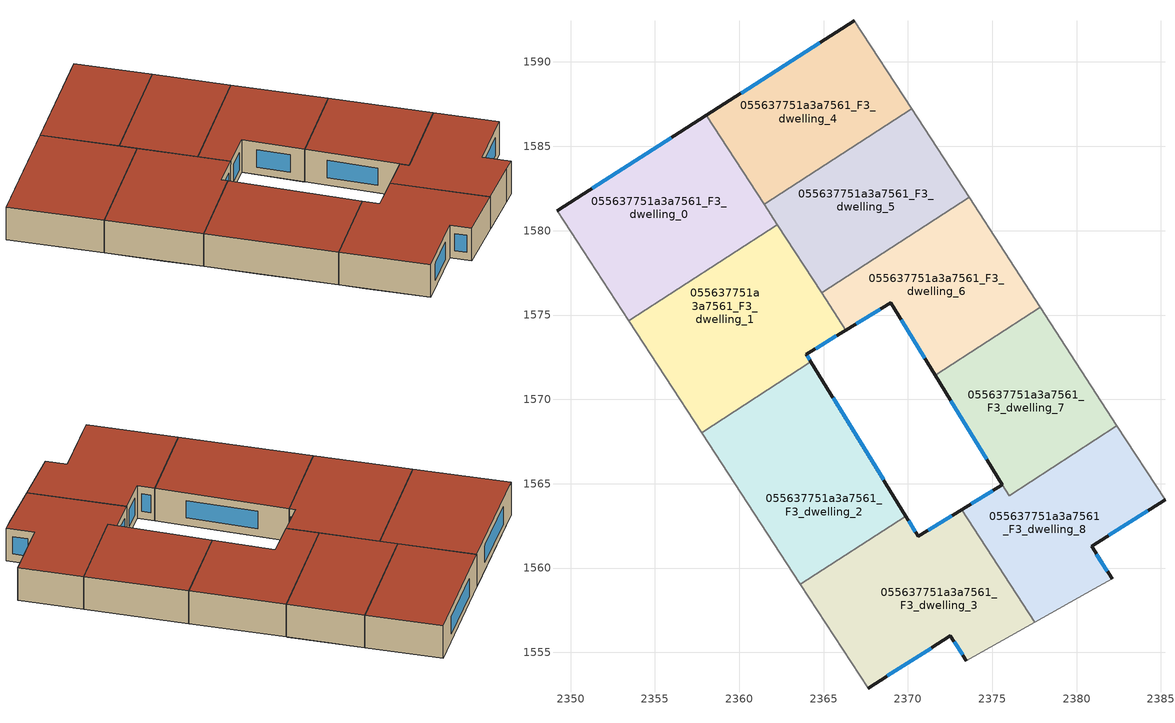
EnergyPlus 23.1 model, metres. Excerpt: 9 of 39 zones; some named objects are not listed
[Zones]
055637751a3a7561_F3_dwelling_0
 floor to 055637751a3a7561_F2_dwelling_8 (EU_floor_Construction): 2357.97,1586.79 2361.36,1581.55 2352.64,1575.91 2349.2,1581.2 z9
 floor to 055637751a3a7561_F2_dwelling_6 (EU_floor_Construction): 2361.41,1581.59 2362.23,1580.34 2353.46,1574.66 2352.64,1575.91 z9
 floor to 055637751a3a7561_F2_dwelling_9 (EU_floor_Construction): 2358.05,1586.84 2361.44,1581.61 2361.36,1581.55 2357.97,1586.79 z9
 floor to 055637751a3a7561_F2_dwelling_7 (EU_floor_Construction): 2361.44,1581.61 2362.26,1580.36 2362.23,1580.34 2361.41,1581.59 z9
 wall outside (EU_wall_Construction): 2358.05,1586.84 2349.2,1581.2 z9:12
 wall to 055637751a3a7561_F3_dwelling_1 (EU_wall_Construction): 2353.46,1574.66 2362.26,1580.36 z9:12
 wall adiabatic (EU_wall_Construction): 2349.2,1581.2 2353.46,1574.66 z9:12
 wall to 055637751a3a7561_F3_dwelling_4 (EU_wall_Construction): 2361.48,1581.56 2358.05,1586.84 z9:12
 wall to 055637751a3a7561_F3_dwelling_5 (EU_wall_Construction): 2362.26,1580.36 2361.48,1581.56 z9:12
 window (EU_Window_Construction): 2355.97,1585.52 2351.28,1582.52 z9.7:11.3
 roof outside (EU_roof_Construction): 2362.26,1580.36 2358.05,1586.84 2349.2,1581.2 2353.46,1574.66 z12
055637751a3a7561_F3_dwelling_1
 floor to 055637751a3a7561_F2_dwelling_4 (EU_floor_Construction): 2364.6,1576.22 2366.08,1573.95 2363.98,1572.68 2364.26,1572.24 2357.77,1568.03 2356.05,1570.68 z9
 floor to 055637751a3a7561_F2_dwelling_5 (EU_floor_Construction): 2364.84,1576.38 2366.31,1574.1 2366.08,1573.95 2364.6,1576.22 z9
 floor adiabatic (EU_floor_Construction): 2362.26,1580.36 2364.84,1576.38 2356.05,1570.68 2353.46,1574.66 z9
 wall outside (EU_wall_Construction): 2364.26,1572.24 2363.98,1572.68 2366.31,1574.1 z9:12
 wall to 055637751a3a7561_F3_dwelling_2 (EU_wall_Construction): 2357.77,1568.03 2364.26,1572.24 z9:12
 wall adiabatic (EU_wall_Construction): 2353.46,1574.66 2357.77,1568.03 z9:12
 wall to 055637751a3a7561_F3_dwelling_5 (EU_wall_Construction): 2364.88,1576.31 2362.26,1580.36 z9:12
 wall to 055637751a3a7561_F3_dwelling_6 (EU_wall_Construction): 2366.31,1574.1 2364.88,1576.31 z9:12
 window (EU_Window_Construction): 2364.53,1573.01 2365.77,1573.77 / 2364.19,1572.34 2364.05,1572.58 z9.7:11.3
 roof outside (EU_roof_Construction): 2364.26,1572.24 2363.98,1572.68 2366.31,1574.1 2362.26,1580.36 2353.46,1574.66 2357.77,1568.03 z12
055637751a3a7561_F3_dwelling_2
 floor to 055637751a3a7561_F2_dwelling_4 (EU_floor_Construction): 2364.26,1572.24 2366.59,1568.43 2360.2,1564.29 2357.77,1568.03 z9
 floor adiabatic (EU_floor_Construction): 2366.59,1568.43 2369.87,1563.08 2363.63,1559.03 2360.2,1564.29 z9
 wall outside (EU_wall_Construction): 2369.87,1563.08 2364.26,1572.24 z9:12
 wall to 055637751a3a7561_F3_dwelling_3 (EU_wall_Construction): 2363.63,1559.03 2369.87,1563.08 z9:12
 wall adiabatic (EU_wall_Construction): 2357.77,1568.03 2363.63,1559.03 z9:12
 window (EU_Window_Construction): 2368.55,1565.23 2365.57,1570.09 z9.7:11.3
 roof outside (EU_roof_Construction): 2369.87,1563.08 2364.26,1572.24 2357.77,1568.03 2363.63,1559.03 z12
055637751a3a7561_F3_dwelling_3
 floor to 055637751a3a7561_F2_dwelling_0 (EU_floor_Construction): 2373.21,1563.47 2377.53,1556.8 2373.46,1554.52 2372.52,1555.98 2367.64,1552.87 2364.8,1557.23 2370.99,1561.25 2370.6,1561.88 z9
 floor to 055637751a3a7561_F2_dwelling_2 (EU_floor_Construction): 2369.87,1563.08 2370.99,1561.25 2364.8,1557.23 2363.63,1559.03 z9
 wall outside (EU_wall_Construction): 2373.21,1563.47 2370.6,1561.88 2369.87,1563.08 / 2367.64,1552.87 2372.52,1555.98 2373.46,1554.52 z9:12
 wall to 055637751a3a7561_F3_dwelling_8 (EU_wall_Construction): 2377.53,1556.8 2373.21,1563.47 z9:12
 wall adiabatic (EU_wall_Construction): 2373.46,1554.52 2377.53,1556.8 / 2363.63,1559.03 2367.64,1552.87 z9:12
 window (EU_Window_Construction): 2370.43,1562.16 2370.05,1562.8 / 2372.59,1563.1 2371.22,1562.26 / 2372.74,1555.63 2373.24,1554.86 / 2368.79,1553.6 2371.38,1555.25 z9.7:11.3
 roof outside (EU_roof_Construction): 2377.53,1556.8 2373.21,1563.47 2370.6,1561.88 2369.87,1563.08 2363.63,1559.03 2367.64,1552.87 2372.52,1555.98 2373.46,1554.52 z12
055637751a3a7561_F3_dwelling_4
 floor to 055637751a3a7561_F2_dwelling_9 (EU_floor_Construction): 2366.83,1592.45 2370.18,1587.28 2361.44,1581.61 2358.05,1586.84 z9
 floor to 055637751a3a7561_F2_dwelling_7 (EU_floor_Construction): 2370.18,1587.28 2370.22,1587.22 2361.48,1581.56 2361.45,1581.61 z9
 wall outside (EU_wall_Construction): 2366.83,1592.45 2358.05,1586.84 z9:12
 wall to 055637751a3a7561_F3_dwelling_5 (EU_wall_Construction): 2361.48,1581.56 2370.22,1587.22 z9:12
 wall adiabatic (EU_wall_Construction): 2370.22,1587.22 2366.83,1592.45 z9:12
 window (EU_Window_Construction): 2364.77,1591.13 2360.11,1588.16 z9.7:11.3
 roof outside (EU_roof_Construction): 2370.22,1587.22 2366.83,1592.45 2358.05,1586.84 2361.48,1581.56 z12
055637751a3a7561_F3_dwelling_5
 floor to 055637751a3a7561_F2_dwelling_7 (EU_floor_Construction): 2370.22,1587.22 2373.58,1582.04 2364.84,1576.38 2361.48,1581.56 z9
 floor to 055637751a3a7561_F2_dwelling_5 (EU_floor_Construction): 2373.58,1582.04 2373.62,1581.97 2364.88,1576.31 2364.84,1576.38 z9
 wall adiabatic (EU_wall_Construction): 2373.62,1581.97 2370.22,1587.22 z9:12
 wall to 055637751a3a7561_F3_dwelling_6 (EU_wall_Construction): 2364.88,1576.31 2373.62,1581.97 z9:12
 roof outside (EU_roof_Construction): 2373.62,1581.97 2370.22,1587.22 2361.48,1581.56 2364.88,1576.31 z12
055637751a3a7561_F3_dwelling_6
 floor to 055637751a3a7561_F2_dwelling_5 (EU_floor_Construction): 2373.62,1581.97 2377.72,1575.65 2371.5,1571.62 2368.98,1575.72 2366.31,1574.1 2364.88,1576.31 z9
 floor to 055637751a3a7561_F2_dwelling_3 (EU_floor_Construction): 2377.72,1575.65 2377.84,1575.46 2371.61,1571.43 2371.5,1571.62 z9
 wall outside (EU_wall_Construction): 2366.31,1574.1 2368.98,1575.72 2371.61,1571.43 z9:12
 wall adiabatic (EU_wall_Construction): 2377.84,1575.46 2373.62,1581.97 z9:12
 wall to 055637751a3a7561_F3_dwelling_7 (EU_wall_Construction): 2371.61,1571.43 2377.84,1575.46 z9:12
 window (EU_Window_Construction): 2369.6,1574.72 2371,1572.44 / 2366.94,1574.48 2368.35,1575.34 z9.7:11.3
 roof outside (EU_roof_Construction): 2377.84,1575.46 2373.62,1581.97 2364.88,1576.31 2366.31,1574.1 2368.98,1575.72 2371.61,1571.43 z12
055637751a3a7561_F3_dwelling_7
 floor adiabatic (EU_floor_Construction): 2377.84,1575.46 2382.39,1568.44 2375.99,1564.29 2371.61,1571.43 z9
 wall outside (EU_wall_Construction): 2371.61,1571.43 2375.6,1564.93 z9:12
 wall adiabatic (EU_wall_Construction): 2382.39,1568.44 2377.84,1575.46 z9:12
 wall to 055637751a3a7561_F3_dwelling_8 (EU_wall_Construction): 2375.6,1564.93 2375.99,1564.29 2382.39,1568.44 z9:12
 window (EU_Window_Construction): 2372.55,1569.9 2374.66,1566.46 z9.7:11.3
 roof outside (EU_roof_Construction): 2382.39,1568.44 2377.84,1575.46 2371.61,1571.43 2375.99,1564.29 z12
055637751a3a7561_F3_dwelling_8
 floor to 055637751a3a7561_F2_dwelling_1 (EU_floor_Construction): 2382.39,1568.44 2385.24,1564.05 2380.89,1561.29 2382.12,1559.35 2381.05,1558.77 2377.74,1556.91 2373.41,1563.59 2375.6,1564.93 2375.99,1564.29 z9
 floor adiabatic (EU_floor_Construction): 2373.41,1563.59 2377.74,1556.91 2377.53,1556.8 2373.21,1563.47 z9
 wall outside (EU_wall_Construction): 2375.6,1564.93 2373.21,1563.47 / 2382.12,1559.35 2380.89,1561.29 2385.24,1564.05 z9:12
 wall adiabatic (EU_wall_Construction): 2385.24,1564.05 2382.39,1568.44 / 2377.53,1556.8 2381.05,1558.77 2382.12,1559.35 z9:12
 window (EU_Window_Construction): 2375.04,1564.59 2373.77,1563.81 / 2381.91,1561.93 2384.22,1563.4 / 2381.83,1559.81 2381.18,1560.83 z9.7:11.3
 roof outside (EU_roof_Construction): 2382.12,1559.35 2380.89,1561.29 2385.24,1564.05 2382.39,1568.44 2375.99,1564.29 2375.6,1564.93 2373.21,1563.47 2377.53,1556.8 2381.05,1558.77 z12
[Building]
EU S2 Campaign: North Axis=0; Terrain=City; Solar Distribution=FullExterior
[Site:Location]
Budapest.Ferenc.Liszt.Intl.AP: Latitude=47.437; Longitude=19.256; Time Zone=1; Elevation=185
[SizingPeriod:WeatherFileDays]
AnnualSizingPeriod: Begin Month=1; Begin Day of Month=1; End Month=12; End Day of Month=31; Day of Week for Start Day=Monday; Use Weather File Daylight Saving Period=No; Use Weather File Rain and Snow Indicators=No
[MATERIAL]
EU_InternalMass_Material: Roughness=MediumRough; Thickness=0.1; Conductivity=1; Density=1800; Specific Heat=900; Thermal Absorptance=0.9; Solar Absorptance=0.7; Visible Absorptance=0.7
[MATERIAL:NOMASS] Roughness=MediumRough; Thermal Absorptance=0.9; Solar Absorptance=0.7; Visible Absorptance=0.7
Name | Thermal Resistance
EU_wall_NoMass | 0.832559
EU_roof_NoMass | 1.39638
EU_floor_NoMass | 0.872794
[WINDOWMATERIAL:SIMPLEGLAZINGSYSTEM]
EU_Window_SimpleGlazing: UFactor=2.79869; Solar Heat Gain Coefficient=0.75; Visible Transmittance=0.75
[CONSTRUCTION]
EU_wall_Construction: EU_wall_NoMass
EU_roof_Construction: EU_roof_NoMass
EU_floor_Construction: EU_floor_NoMass
EU_Window_Construction: EU_Window_SimpleGlazing
EU_InternalMass_Construction: EU_InternalMass_Material
[ZONE] Type=1; Multiplier=1; Ceiling Height=autocalculate; Floor Area=autocalculate; Part of Total Floor Area=Yes
Name | Volume
055637751a3a7561_F3_dwelling_0; 055637751a3a7561_F3_dwelling_1 | 244.471
055637751a3a7561_F3_dwelling_2 | 244.465
055637751a3a7561_F3_dwelling_3 | 244.489
055637751a3a7561_F3_dwelling_4 | 195.593
055637751a3a7561_F3_dwelling_5 | 195.579
055637751a3a7561_F3_dwelling_6 | 195.612
055637751a3a7561_F3_dwelling_7 | 188.949
055637751a3a7561_F3_dwelling_8 | 202.228
[INTERNALMASS] Construction=EU_InternalMass_Construction
Name | Zone or ZoneList | Surface Area
055637751a3a7561_F3_dwelling_0_EU_InternalMass | 055637751a3a7561_F3_dwelling_0 | 81.4905
055637751a3a7561_F3_dwelling_1_EU_InternalMass | 055637751a3a7561_F3_dwelling_1 | 81.4904
055637751a3a7561_F3_dwelling_2_EU_InternalMass | 055637751a3a7561_F3_dwelling_2 | 81.4883
055637751a3a7561_F3_dwelling_3_EU_InternalMass | 055637751a3a7561_F3_dwelling_3 | 81.4962
055637751a3a7561_F3_dwelling_4_EU_InternalMass | 055637751a3a7561_F3_dwelling_4 | 65.1977
055637751a3a7561_F3_dwelling_5_EU_InternalMass | 055637751a3a7561_F3_dwelling_5 | 65.1949
055637751a3a7561_F3_dwelling_6_EU_InternalMass | 055637751a3a7561_F3_dwelling_6 | 65.204
055637751a3a7561_F3_dwelling_7_EU_InternalMass | 055637751a3a7561_F3_dwelling_7 | 62.985
055637751a3a7561_F3_dwelling_8_EU_InternalMass | 055637751a3a7561_F3_dwelling_8 | 67.4109
[OTHEREQUIPMENT] Fuel Type=Electricity; Design Level Calculation Method=Watts/Area; Power per Zone Floor Area=1; Fraction Latent=0; Fraction Radiant=0; Fraction Lost=0; Carbon Dioxide Generation Rate=0; EndUse Subcategory=EU_Step8_InternalGains
Name | Zone or ZoneList or Space or SpaceList | Schedule
EU_Step8_InternalGain_055637751a3a7561_F3_dwelling_0_f000 | 055637751a3a7561_F3_dwelling_0 | EU_Step8_GainSchedule_055637751a3a7561_F3_dwelling_0_f000
EU_Step8_InternalGain_055637751a3a7561_F3_dwelling_1_f000 | 055637751a3a7561_F3_dwelling_1 | EU_Step8_GainSchedule_055637751a3a7561_F3_dwelling_1_f000
EU_Step8_InternalGain_055637751a3a7561_F3_dwelling_2_f000 | 055637751a3a7561_F3_dwelling_2 | EU_Step8_GainSchedule_055637751a3a7561_F3_dwelling_2_f000
EU_Step8_InternalGain_055637751a3a7561_F3_dwelling_3_f000 | 055637751a3a7561_F3_dwelling_3 | EU_Step8_GainSchedule_055637751a3a7561_F3_dwelling_3_f000
EU_Step8_InternalGain_055637751a3a7561_F3_dwelling_4_f000 | 055637751a3a7561_F3_dwelling_4 | EU_Step8_GainSchedule_055637751a3a7561_F3_dwelling_4_f000
EU_Step8_InternalGain_055637751a3a7561_F3_dwelling_5_f000 | 055637751a3a7561_F3_dwelling_5 | EU_Step8_GainSchedule_055637751a3a7561_F3_dwelling_5_f000
EU_Step8_InternalGain_055637751a3a7561_F3_dwelling_6_f000 | 055637751a3a7561_F3_dwelling_6 | EU_Step8_GainSchedule_055637751a3a7561_F3_dwelling_6_f000
EU_Step8_InternalGain_055637751a3a7561_F3_dwelling_7_f000 | 055637751a3a7561_F3_dwelling_7 | EU_Step8_GainSchedule_055637751a3a7561_F3_dwelling_7_f000
EU_Step8_InternalGain_055637751a3a7561_F3_dwelling_8_f000 | 055637751a3a7561_F3_dwelling_8 | EU_Step8_GainSchedule_055637751a3a7561_F3_dwelling_8_f000
[ZONEVENTILATION:DESIGNFLOWRATE] Schedule=EU_AlwaysOn; Design Flow Rate Calculation Method=AirChanges/Hour; Air Changes per Hour=0.475469; Ventilation Type=Natural; Fan Pressure Rise=0; Fan Total Efficiency=1; Constant Term Coefficient=1; Temperature Term Coefficient=0; Velocity Term Coefficient=0; Velocity Squared Term Coefficient=0; Minimum Indoor Temperature=-100; Maximum Indoor Temperature=100; Delta Temperature=-100; Minimum Outdoor Temperature=-100; Maximum Outdoor Temperature=100; Maximum Wind Speed=40
Name | Zone or ZoneList or Space or SpaceList
EU_ConstantAir_055637751a3a7561_F3_dwelling_0 | 055637751a3a7561_F3_dwelling_0
EU_ConstantAir_055637751a3a7561_F3_dwelling_1 | 055637751a3a7561_F3_dwelling_1
EU_ConstantAir_055637751a3a7561_F3_dwelling_2 | 055637751a3a7561_F3_dwelling_2
EU_ConstantAir_055637751a3a7561_F3_dwelling_3 | 055637751a3a7561_F3_dwelling_3
EU_ConstantAir_055637751a3a7561_F3_dwelling_4 | 055637751a3a7561_F3_dwelling_4
EU_ConstantAir_055637751a3a7561_F3_dwelling_5 | 055637751a3a7561_F3_dwelling_5
EU_ConstantAir_055637751a3a7561_F3_dwelling_6 | 055637751a3a7561_F3_dwelling_6
EU_ConstantAir_055637751a3a7561_F3_dwelling_7 | 055637751a3a7561_F3_dwelling_7
EU_ConstantAir_055637751a3a7561_F3_dwelling_8 | 055637751a3a7561_F3_dwelling_8
[HVACTEMPLATE:ZONE:IDEALLOADSAIRSYSTEM] System Availability Schedule=EU_AlwaysOn; Maximum Heating Supply Air Temperature=50; Minimum Cooling Supply Air Temperature=13; Maximum Heating Supply Air Humidity Ratio=0.0156; Minimum Cooling Supply Air Humidity Ratio=0.0077; Heating Limit=NoLimit; Cooling Limit=NoLimit; Heating Availability Schedule=EU_AlwaysOn; Cooling Availability Schedule=EU_CoolingOff; Dehumidification Control Type=ConstantSensibleHeatRatio; Cooling Sensible Heat Ratio=0.7; Dehumidification Setpoint=60; Humidification Control Type=None; Humidification Setpoint=30; Outdoor Air Method=None; Outdoor Air Flow Rate per Person=0.00944; Outdoor Air Flow Rate per Zone Floor Area=0; Outdoor Air Flow Rate per Zone=0; Demand Controlled Ventilation Type=None; Outdoor Air Economizer Type=NoEconomizer; Heat Recovery Type=None; Sensible Heat Recovery Effectiveness=0.7; Latent Heat Recovery Effectiveness=0.65
Name | Template Thermostat
055637751a3a7561_F3_dwelling_0 | EU_HeatOnly_055637751a3a7561_F3_dwelling_0
055637751a3a7561_F3_dwelling_1 | EU_HeatOnly_055637751a3a7561_F3_dwelling_1
055637751a3a7561_F3_dwelling_2 | EU_HeatOnly_055637751a3a7561_F3_dwelling_2
055637751a3a7561_F3_dwelling_3 | EU_HeatOnly_055637751a3a7561_F3_dwelling_3
055637751a3a7561_F3_dwelling_4 | EU_HeatOnly_055637751a3a7561_F3_dwelling_4
055637751a3a7561_F3_dwelling_5 | EU_HeatOnly_055637751a3a7561_F3_dwelling_5
055637751a3a7561_F3_dwelling_6 | EU_HeatOnly_055637751a3a7561_F3_dwelling_6
055637751a3a7561_F3_dwelling_7 | EU_HeatOnly_055637751a3a7561_F3_dwelling_7
055637751a3a7561_F3_dwelling_8 | EU_HeatOnly_055637751a3a7561_F3_dwelling_8
[SIZING:ZONE] Zone Cooling Design Supply Air Temperature Input Method=SupplyAirTemperature; Zone Cooling Design Supply Air Temperature=13; Zone Heating Design Supply Air Temperature Input Method=SupplyAirTemperature; Zone Heating Design Supply Air Temperature=50; Zone Cooling Design Supply Air Humidity Ratio=0.008; Zone Heating Design Supply Air Humidity Ratio=0.008; Cooling Design Air Flow Method=DesignDay; Cooling Design Air Flow Rate=0; Cooling Minimum Air Flow per Zone Floor Area=0.000762; Cooling Minimum Air Flow=0; Cooling Minimum Air Flow Fraction=0.2; Heating Design Air Flow Method=DesignDay; Heating Design Air Flow Rate=0; Heating Maximum Air Flow per Zone Floor Area=0.002032; Heating Maximum Air Flow=0.141576; Heating Maximum Air Flow Fraction=0.3; Account for Dedicated Outdoor Air System=No; Dedicated Outdoor Air System Control Strategy=NeutralSupplyAir; Dedicated Outdoor Air Low Setpoint Temperature for Design=autosize; Dedicated Outdoor Air High Setpoint Temperature for Design=autosize; Zone Load Sizing Method=Sensible Load Only No Latent Load; Zone Latent Cooling Design Supply Air Humidity Ratio Input Method=HumidityRatioDifference; Zone Cooling Design Supply Air Humidity Ratio Difference=0.005; Zone Latent Heating Design Supply Air Humidity Ratio Input Method=HumidityRatioDifference; Zone Humidification Design Supply Air Humidity Ratio Difference=0.005
055637751a3a7561_F3_dwelling_0; 055637751a3a7561_F3_dwelling_1; 055637751a3a7561_F3_dwelling_2; 055637751a3a7561_F3_dwelling_3; 055637751a3a7561_F3_dwelling_4; 055637751a3a7561_F3_dwelling_5; 055637751a3a7561_F3_dwelling_6; 055637751a3a7561_F3_dwelling_7; 055637751a3a7561_F3_dwelling_8
[SCHEDULE:CONSTANT]
Name | Hourly Value
EU_AlwaysOn | 1
EU_CoolingOff | 0
[SCHEDULE:FILE] Column Number=1; Rows to Skip at Top=0; Number of Hours of Data=8760; Column Separator=Comma; Interpolate to Timestep=No; Minutes per Item=60; Adjust Schedule for Daylight Savings=Yes
Name | File
EU_Step8_GainSchedule_055637751a3a7561_F3_dwelling_0_f000 | ../../schedules/055637751a3a7561/055637751a3a7561_F3_dwelling_0_f000_gain.csv
EU_Step8_GainSchedule_055637751a3a7561_F3_dwelling_1_f000 | ../../schedules/055637751a3a7561/055637751a3a7561_F3_dwelling_1_f000_gain.csv
EU_Step8_GainSchedule_055637751a3a7561_F3_dwelling_2_f000 | ../../schedules/055637751a3a7561/055637751a3a7561_F3_dwelling_2_f000_gain.csv
EU_Step8_GainSchedule_055637751a3a7561_F3_dwelling_3_f000 | ../../schedules/055637751a3a7561/055637751a3a7561_F3_dwelling_3_f000_gain.csv
EU_Step8_GainSchedule_055637751a3a7561_F3_dwelling_4_f000 | ../../schedules/055637751a3a7561/055637751a3a7561_F3_dwelling_4_f000_gain.csv
EU_Step8_GainSchedule_055637751a3a7561_F3_dwelling_5_f000 | ../../schedules/055637751a3a7561/055637751a3a7561_F3_dwelling_5_f000_gain.csv
EU_Step8_GainSchedule_055637751a3a7561_F3_dwelling_6_f000 | ../../schedules/055637751a3a7561/055637751a3a7561_F3_dwelling_6_f000_gain.csv
EU_Step8_GainSchedule_055637751a3a7561_F3_dwelling_7_f000 | ../../schedules/055637751a3a7561/055637751a3a7561_F3_dwelling_7_f000_gain.csv
EU_Step8_GainSchedule_055637751a3a7561_F3_dwelling_8_f000 | ../../schedules/055637751a3a7561/055637751a3a7561_F3_dwelling_8_f000_gain.csv
